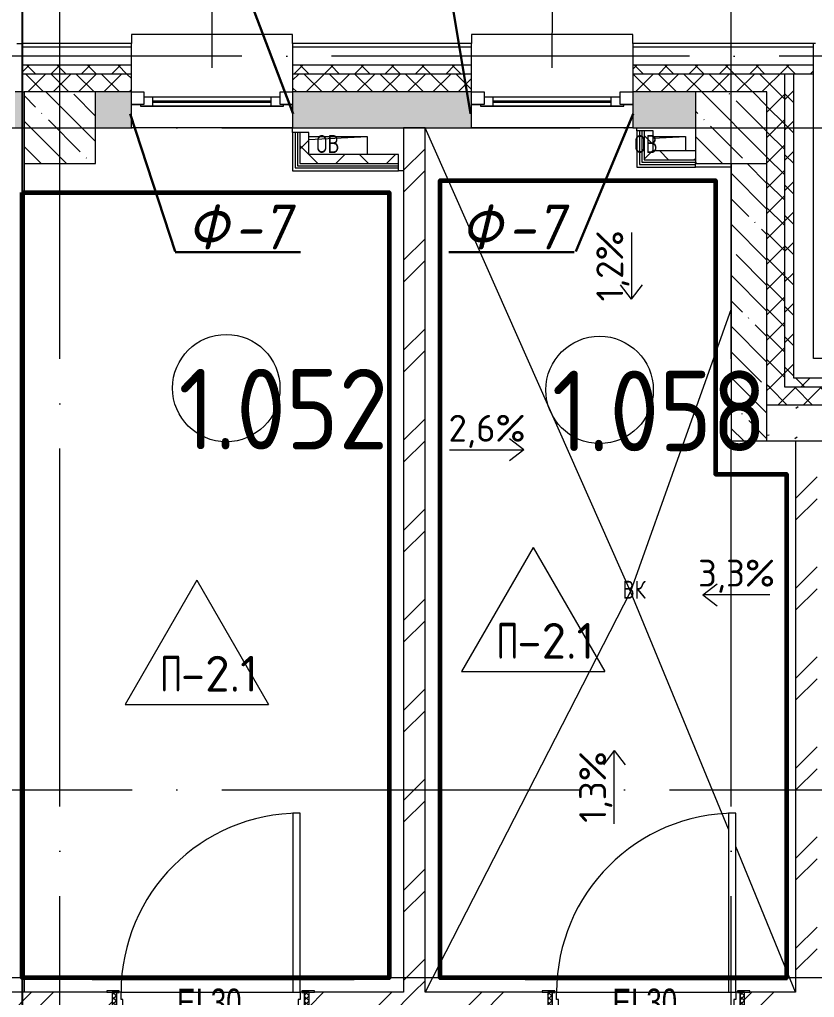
# Model space of a CAD drawing. Header units: millimetres. Extents: x -592259 to 288321, y -552984 to 293768.
# Drawn here: x 126113 to 130553, y 53516 to 58979 of the extents above; entities that cross this region are included whole.
import ezdxf

# ---------------------------------------------------------------- set-up
doc = ezdxf.new("R2010")
doc.units = ezdxf.units.MM
doc.linetypes.add('ADSK_Линия сетки', pattern=[2500, 2000, -250, 0, -250])
for name, color, linetype, lineweight in [('2)Фархверки', 40, 'Continuous', 30), ('4.1) Штук. 3 вып', 6, 'Continuous', 60), ('4.1.1) Штук.  швы3 вып.', 6, 'Continuous', 60), ('A-AREA-____-IDEN', 250, 'Continuous', 9), ('A-DETL-GENF-OTLN', 250, 'Continuous', 5), ('A-DOOR-____-IDEN', 250, 'Continuous', 9), ('A-DOOR-____-MCUT', 250, 'Continuous', 5), ('A-DOOR-____-OTLN', 250, 'Continuous', 5), ('A-DOOR-FRAM-MCUT', 250, 'Continuous', 5), ('A-DOOR-FRAM-OTLN', 250, 'Continuous', 5), ('A-FLOR-____-IDEN', 250, 'Continuous', 9), ('A-FLOR-____-OTLN', 250, 'Continuous', 9), ('A-GLAZ-____-IDEN', 250, 'Continuous', 9), ('A-GLAZ-____-MCUT', 250, 'Continuous', 9), ('A-GLAZ-____-OTLN', 250, 'Continuous', 5), ('A-WALL-____-MCUT', 250, 'Continuous', 13), ('A-WALL-____-OTLN', 250, 'Continuous', 9), ('A-WALL-____-PATT', 250, 'Continuous', 13), ('A-WALL-FNSH-MCUT', 250, 'Continuous', 13), ('G-____-____-DIMS', 250, 'Continuous', 9), ('I-WALL-____-OTLN', 250, 'Continuous', 9), ('S-COLS-____-MCUT', 250, 'Continuous', 25), ('S-COLS-____-OTLN', 250, 'Continuous', 9), ('S-GRID-____-OTLN', 250, 'Continuous', 9)]:
    doc.layers.add(name, color=color, linetype=linetype, lineweight=lineweight)
doc.styles.add('Arial Narrow', font='ARIALN.TTF', dxfattribs={"width": 0.9, "height": 150})
doc.styles.add('ISOCPEUR', font='isocpeur.ttf', dxfattribs={"width": 0.8, "height": 100})
doc.styles.add('ISOCPEUR_1', font='isocpeur.ttf', dxfattribs={"width": 0.9, "height": 250})
doc.styles.add('ISOCPEUR_2', font='isocpeur.ttf', dxfattribs={"height": 160})
doc.styles.add('ISOCPEUR_3', font='isocpeur.ttf', dxfattribs={"height": 250})
doc.styles.add('ISOCPEUR_I', font='isocpeui.ttf', dxfattribs={"width": 0.9, "height": 12.5})
pattern_1 = [(45, (12287.9, -0.0006), (-251.4472, 251.4472), []), (45, (12287.9, 381), (-251.4472, 251.4472), [])]
pattern_2 = [(50, (12287.9, -0.0006), (364.3679, -31.8783), [38.1, -419.1]), (355, (12287.9, -0.0006), (-70.4859, 382.1133), [30.48, -335.28]), (100.451, (12318.28, -2.66), (293.885, 350.2334), [32.38, -356.18]), (46.184, (12287.9, 101.6), (542.1585, -84.0858), [57.15, -628.65]), (96.636, (12333.1, 94.6), (474.805, 494.8554), [48.57, -534.27]), (351.184, (12287.9, 101.6), (474.8102, 494.85), [45.72, -502.92]), (21, (12338.7, 76.2), (303.2285, -204.53046), [38.1, -419.1]), (326, (12338.7, 76.2), (123.6039, 368.376), [30.48, -335.28]), (71.451, (12364, 59.16), (426.8341, 163.8427), [32.38, -356.18]), (37.5, (12287.91, -0.0006), (6.17665, 169.11015), [16.764, -314.452, 16.764, -323.596, -336.55]), (37.5, (12287.91, -0.0006), (6.17665, 169.11015), [-671.576, 16.764, -319.786]), (7.5, (12287.91, -0.0006), (133.63888, 200.3615), [16.764, -177.292, 16.764, -306.832, -128.27]), (7.5, (12287.91, -0.0006), (133.63888, 200.3615), [-517.652, 16.764, -111.506]), (327.5, (12174.63, -0.0006), (271.18182, -11.45836), [16.764, -110.236, 16.764, -379.476, -525.78]), (327.5, (12174.63, -0.0006), (271.18182, -11.45836), [-523.24, 16.764, -509.016]), (317.5, (12123.83, -0.0006), (296.2585, 50.85285), [16.764, -148.336, 16.764, -246.38, -373.38]), (317.5, (12123.83, -0.0006), (296.2585, 50.85285), [-428.244, 16.764, -356.616])]
pattern_3 = [(135, (12287.91, -0.0006), (-84.85281, -84.85281), []), (225, (12287.91, -0.0006), (84.85281, -84.85281), [])]
pattern_4 = [(45, (12287.91, -0.0006), (-70.71068, 70.71068), []), (135, (12287.91, -0.0006), (-70.71068, -70.71068), [])]
pattern_5 = [(45, (12287.91, -0.0006), (-141.42136, 141.42136), []), (135, (12287.91, -0.0006), (-141.42136, -141.42136), [])]

# ---------------------------------------------------------------- blocks, each defined once
blk = doc.blocks.new('Дверь_СКБ_1Ст_Внутренняя - Д-21л_1100x2100h_Пищеблок_Производственная часть-41855164-АР1_Маркировочный план 1 этажа С2и3')
at = {"layer": 'A-DOOR-____-OTLN'}
h = blk.add_hatch(dxfattribs=at)
h.set_pattern_fill('FP_12', color=256, style=0, pattern_type=2)
h.set_pattern_definition([(135, (1751.41, 124.685), (-14.14214, -14.14214), []), (225, (1751.41, 124.685), (14.14214, -14.14214), [])])
h.paths.add_polyline_path([(562.5, -60), (562.5, 60), (537.5, 60), (537.5, -60)])
at = {"layer": 'A-DOOR-FRAM-OTLN'}
h = blk.add_hatch(dxfattribs=at)
h.set_pattern_fill('FP_13', color=256, style=0, pattern_type=2)
h.set_pattern_definition([(45, (-371.384, 124.685), (-14.1421, 14.1421), []), (135, (-371.384, 124.685), (-14.1421, -14.1421), [])])
h.paths.add_polyline_path([(-512.5, -60), (-512.5, 60), (-537.5, 60), (-537.5, -60)])
at = {"layer": 'A-DOOR-____-MCUT'}
for p, q in [((512.5, 1060), (472.5, 1060)), ((472.5, 1060), (472.5, 60)), ((512.5, 60), (512.5, 1060)), ((472.5, 60), (512.5, 60))]:
    blk.add_line(p, q, dxfattribs=at)
at = {"layer": 'A-DOOR-____-OTLN'}
blk.add_arc((512.5, 60), 1000, 90, 180, dxfattribs=at)
at = {"layer": 'A-DOOR-FRAM-MCUT'}
for p, q in [((-497.5, 68), (-567.5, 68)), ((-567.5, 68), (-567.5, 60)), ((-567.5, 60), (-497.5, 60)), ((-512.5, 60), (-537.5, 60)), ((-537.5, 60), (-537.5, -60)), ((-487.5, 60), (-512.5, 60)), ((-512.5, 60), (-512.5, -20)), ((-512.5, -60), (-512.5, 60)), ((-497.5, 60), (-512.5, 60)), ((-512.5, 60), (-512.5, 59)), ((-512.5, 59), (-497.5, 59)), ((-497.5, 60), (-497.5, 68)), ((-497.5, 59), (-497.5, 60)), ((-487.5, 20), (-487.5, 60)), ((512.5, 60), (512.5, 20)), ((537.5, 60), (512.5, 60)), ((592.5, 68), (522.5, 68)), ((522.5, 68), (522.5, 60)), ((537.5, 60), (522.5, 60)), ((522.5, 60), (522.5, 59)), ((522.5, 60), (592.5, 60)), ((522.5, 59), (537.5, 59)), ((537.5, -20), (537.5, 60)), ((562.5, 60), (537.5, 60)), ((537.5, 60), (537.5, -60)), ((537.5, 59), (537.5, 60)), ((562.5, -60), (562.5, 60)), ((592.5, 60), (592.5, 68)), ((-477.5, 20), (-487.5, 20)), ((-477.5, -20), (-477.5, 20)), ((512.5, 20), (502.5, 20)), ((502.5, 20), (502.5, -20)), ((-512.5, -20), (-477.5, -20)), ((-497.5, -20), (-512.5, -20)), ((-512.5, -20), (-512.5, -60)), ((-497.5, -60), (-497.5, -20)), ((502.5, -20), (537.5, -20)), ((537.5, -20), (522.5, -20)), ((522.5, -20), (522.5, -60)), ((537.5, -60), (537.5, -20)), ((-497.5, -60), (-567.5, -60)), ((-567.5, -60), (-567.5, -68)), ((-567.5, -68), (-497.5, -68)), ((-537.5, -60), (-512.5, -60)), ((-512.5, -60), (-497.5, -60)), ((-497.5, -68), (-497.5, -60)), ((522.5, -60), (537.5, -60)), ((592.5, -60), (522.5, -60)), ((522.5, -60), (522.5, -68)), ((522.5, -68), (592.5, -68)), ((537.5, -60), (562.5, -60)), ((592.5, -68), (592.5, -60))]:
    blk.add_line(p, q, dxfattribs=at)
blk = doc.blocks.new('Окно_СКБ_1Ст1 - 120_Окно_СКБ_1Ст_900_ОК6Л-29019250-АР1_Маркировочный план 1 этажа С2и3')
at = {"layer": 'A-GLAZ-____-MCUT'}
for p, q in [((-450, -195), (-450, -125)), ((-450, -125), (-380, -125)), ((-380, -125), (-380, -195)), ((380, -155), (-380, -155)), ((-380, -155), (-380, -195)), ((-330, -205), (-330, -155)), ((330, -205), (330, -155)), ((380, -195), (380, -125)), ((380, -125), (450, -125)), ((380, -195), (380, -155)), ((450, -125), (450, -195)), ((-380, -195), (-450, -195)), ((-380, -195), (-400, -195)), ((-400, -195), (-400, -205)), ((-400, -205), (400, -205)), ((400, -205), (-400, -205)), ((450, -195), (380, -195)), ((400, -195), (380, -195)), ((400, -205), (400, -195))]:
    blk.add_line(p, q, dxfattribs=at)
at = {"layer": 'A-GLAZ-____-MCUT', "lineweight": 5}
for p, q in [((-330, -175), (330, -175)), ((330, -185), (-330, -185))]:
    blk.add_line(p, q, dxfattribs=at)
at = {"layer": 'A-GLAZ-____-OTLN'}
for p, q in [((-450, -195), (-400, -195)), ((400, -195), (450, -195))]:
    blk.add_line(p, q, dxfattribs=at)
blk = doc.blocks.new('WNW_Отлив1 - Отлив_металлический 2-28596055-АР1_Маркировочный план 1 этажа С2и3')
at = {"layer": 'A-GLAZ-____-OTLN'}
for p, q in [((450, 320), (-450, 320)), ((-450, 320), (-450, 270)), ((450, 270), (450, 320))]:
    blk.add_line(p, q, dxfattribs=at)
blk = doc.blocks.new('BSC_Колонна _Прямоугольная - 400x400-V56-АР1_Маркировочный план 1 этажа С2и3')
at = {"layer": 'S-COLS-____-OTLN', "lineweight": 5}
h = blk.add_hatch(dxfattribs=at)
h.set_pattern_fill('FP_90', color=256, style=0, pattern_type=2)
h.set_pattern_definition([(135, (-114049.98, -58375), (-142.56192, -142.56192), []), (135, (-113907.42, -58375), (-142.56192, -142.56192), [252.016, -50.403, 3.353, -47.05])])
h.paths.add_polyline_path([(200, -200), (200, 200), (-200, 200), (-200, -200), (-61.5, -200)])
at = {"layer": 'S-COLS-____-MCUT', "lineweight": 5}
for p, q in [((200, 200), (-200, 200)), ((-200, 200), (-200, -200)), ((200, -200), (200, 200)), ((-200, -200), (200, -200))]:
    blk.add_line(p, q, dxfattribs=at)
blk = doc.blocks.new('BSC_Колонна _Прямоугольная - 400x400-V58-АР1_Маркировочный план 1 этажа С2и3')
at = {"layer": 'S-COLS-____-OTLN', "lineweight": 5}
h = blk.add_hatch(dxfattribs=at)
h.set_pattern_fill('FP_93', color=256, style=0, pattern_type=2)
h.set_pattern_definition([(135, (-117799.98, -58375), (-142.56192, -142.56192), []), (135, (-117657.42, -58375), (-142.56192, -142.56192), [252.016, -50.403, 3.353, -47.05])])
h.paths.add_polyline_path([(0, -200), (200, -200), (200, 200), (-200, 200), (-200, -200)])
at = {"layer": 'S-COLS-____-MCUT', "lineweight": 5}
for p, q in [((200, 200), (-200, 200)), ((-200, 200), (-200, -200)), ((200, -200), (200, 200)), ((-200, -200), (200, -200))]:
    blk.add_line(p, q, dxfattribs=at)
blk = doc.blocks.new('_Wn_-As_OpeningMEP_floor__Rectangular - _Wn_-As_OpeningMEP_floor__Rectangular-34851648-АР1_Маркировочный план 1 этажа С2и3')
at = {"layer": 'A-DETL-GENF-OTLN', "lineweight": 5}
blk.add_line((-101.9, 83.8), (225, 100), dxfattribs=at)
blk = doc.blocks.new('_Wn_-As_OpeningMEP_floor__Rectangular - _Wn_-As_OpeningMEP_floor__Rectangular-V71-АР1_Маркировочный план 1 этажа С2и3')
at = {"layer": 'A-DETL-GENF-OTLN', "lineweight": 5}
blk.add_line((44.3, 91), (225, 100), dxfattribs=at)
blk = doc.blocks.new('AAR_СКБ_Марка_Помещения_мал - Номер-28977439-АР1_Маркировочный план 1 этажа С2и3')
at = {"layer": 'A-AREA-____-IDEN'}
blk.add_circle((-0.028, 0), 3, dxfattribs=at)
blk = doc.blocks.new('AAR_СКБ_Марка_Перекрытия - Марка пола-17325028-АР1_Маркировочный план 1 этажа С2и3')
at = {"layer": 'A-FLOR-____-IDEN'}
for p, q in [((0, 6.932), (-4.002, 0)), ((0, 6.932), (4.002, 0)), ((-4.002, 0), (4.002, 0))]:
    blk.add_line(p, q, dxfattribs=at)

msp = doc.modelspace()

# ---------------------------------------------------------------- hatches: boundary and pattern name
at = {"layer": 'A-WALL-____-PATT', "lineweight": 15, "true_color": 0x000000}
h = msp.add_hatch(dxfattribs=at)
h.set_pattern_fill('FP_53', color=18, style=0, pattern_type=2)
h.set_pattern_definition(pattern_3)
h.paths.add_polyline_path([(130387.9144, 58675), (130547.9144, 58675), (130547.598, 58725), (129537.9138, 58725), (129537.9138, 58675), (130287.9144, 58675)])
h.paths.add_polyline_path([(128637.9138, 58675), (128637.9138, 58725), (127637.9138, 58725), (127637.9138, 58675)])
h.paths.add_polyline_path([(126737.9138, 58675), (126737.9138, 58725), (126127.8919, 58725), (126127.8919, 58675), (126276.3634, 58675)])
h = msp.add_hatch(dxfattribs=at)
h.set_pattern_fill('FP_52', color=18, style=0, pattern_type=2)
h.set_pattern_definition(pattern_4)
h.paths.add_polyline_path([(130087.9138, 58575), (130287.9144, 58575), (130287.9144, 58675), (129537.9138, 58675), (129537.9138, 58575), (129887.8919, 58575)])
h.paths.add_polyline_path([(128377.9138, 58575), (128637.9138, 58575), (128637.9138, 58675), (127637.9138, 58675), (127637.9138, 58575), (128326.7966, 58575)])
h.paths.add_polyline_path([(126137.8919, 58575), (126737.9138, 58575), (126737.9138, 58675), (126127.8919, 58675), (126127.8919, 58575)])
h = msp.add_hatch(dxfattribs=at)
h.set_pattern_fill('FP_52', color=18, style=0, pattern_type=2)
h.set_pattern_definition(pattern_4)
h.paths.add_polyline_path([(130387.9144, 56925), (130387.9144, 58675), (130287.9144, 58675), (130287.9144, 56925), (130382.5347, 56925)])
h = msp.add_hatch(dxfattribs=at)
h.set_pattern_fill('FP_53', color=18, style=0, pattern_type=2)
h.set_pattern_definition(pattern_3)
h.paths.add_polyline_path([(130437.9144, 56975), (130437.9144, 58675), (130387.9144, 58675), (130387.9144, 56975), (130396.0225, 56975)])
h = msp.add_hatch(dxfattribs=at)
h.set_pattern_fill('FP_3', color=18, style=0, pattern_type=2)
h.set_pattern_definition(pattern_2)
h.paths.add_polyline_path([(122175.4969, 58375), (122787.9138, 58375), (122787.9138, 58575), (121387.9597, 58575), (121387.9597, 58375), (122128.1307, 58375)])
h.paths.add_polyline_path([(129561.6633, 58375), (129887.8919, 58375), (129887.8919, 58575), (129537.9138, 58575), (129537.9138, 58375)])
h.paths.add_polyline_path([(128637.9138, 58375), (128637.9138, 58575), (127637.9138, 58575), (127637.9138, 58375), (128501.4527, 58375)])
h.paths.add_polyline_path([(123713.7511, 58375), (124687.9138, 58375), (124687.9138, 58575), (123687.9138, 58575), (123687.9138, 58375)])
h.paths.add_polyline_path([(126737.9138, 58375), (126737.9138, 58575), (126537.8919, 58574.9994), (126537.8919, 58375)])
h.paths.add_polyline_path([(126087.8919, 58375), (126137.8919, 58375), (126137.892, 58574.9994), (126087.8919, 58574.9994)])
h.paths.add_polyline_path([(125687.8919, 58375), (125687.8895, 58574.9994), (125587.9138, 58575), (125587.9138, 58375), (125592.8856, 58375)])
h = msp.add_hatch(dxfattribs=at)
h.set_pattern_fill('FP_83', color=18, style=0, pattern_type=2)
h.set_pattern_definition(pattern_5)
h.paths.add_polyline_path([(127677.9138, 58175), (127727.9138, 58175), (127727.9138, 58349), (127677.9138, 58349), (127677.9138, 58225)])
h = msp.add_hatch(dxfattribs=at)
h.set_pattern_fill('FP_4', color=18, style=0, pattern_type=2)
h.set_pattern_definition(pattern_1)
h.paths.add_polyline_path([(128257.9138, 53545), (128377.9138, 53545.3293), (128377.9138, 58375), (128257.9138, 58375), (128257.9138, 54704.1186)])
h = msp.add_hatch(dxfattribs=at)
h.set_pattern_fill('FP_83', color=18, style=0, pattern_type=2)
h.set_pattern_definition(pattern_5)
h.paths.add_polyline_path([(129651.6638, 58194.9994), (129651.6638, 58357.5), (129601.6638, 58357.5), (129601.6638, 58194.9994)])
h = msp.add_hatch(dxfattribs=at)
h.set_pattern_fill('FP_83', color=18, style=0, pattern_type=2)
h.set_pattern_definition(pattern_5)
h.paths.add_polyline_path([(129842.4445, 58194.9994), (129887.8919, 58194.9994), (129887.8919, 58244.9994), (129651.6638, 58244.9994), (129651.6638, 58194.9994), (129693.7521, 58194.9994)])
h = msp.add_hatch(dxfattribs=at)
h.set_pattern_fill('FP_83', color=18, style=0, pattern_type=2)
h.set_pattern_definition(pattern_5)
h.paths.add_polyline_path([(128084.4695, 58175), (128228.9138, 58175), (128228.9138, 58225), (127727.9138, 58225), (127727.9138, 58175)])
h = msp.add_hatch(dxfattribs=at)
h.set_pattern_fill('FP_1', color=18, style=0, pattern_type=2)
h.set_pattern_definition([(135, (12287.91, -0.0006), (-142.5612, -142.5612), []), (135, (12430.48, -0.0006), (-142.5612, -142.5612), [252.016, -50.403, 3.353, -47.05])])
h.paths.add_polyline_path([(130124.7272, 56625), (130287.9144, 56625), (130287.8919, 58174.9994), (130087.9144, 58174.9994), (130087.9144, 56625)])
h = msp.add_hatch(dxfattribs=at)
h.set_pattern_fill('FP_53', color=18, style=0, pattern_type=2)
h.set_pattern_definition(pattern_3)
h.paths.add_polyline_path([(134136.5134, 56925), (134137.9839, 56925), (134137.9839, 56975), (132322.9138, 56975), (132322.9138, 56925), (134027.9839, 56925)])
h.paths.add_polyline_path([(130387.9144, 56925), (130822.9138, 56925), (130822.9138, 56975), (130387.9144, 56975)])
h = msp.add_hatch(dxfattribs=at)
h.set_pattern_fill('FP_52', color=18, style=0, pattern_type=2)
h.set_pattern_definition(pattern_4)
h.paths.add_polyline_path([(134017.9839, 56825), (134187.9839, 56825), (134187.9839, 56925), (132322.9138, 56925), (132322.9138, 56825), (133111.1409, 56825)])
h.paths.add_polyline_path([(130718.9688, 56825), (130822.9138, 56825), (130822.9138, 56925), (130287.9144, 56925), (130287.9144, 56825), (130377.2299, 56825)])
h = msp.add_hatch(dxfattribs=at)
h.set_pattern_fill('FP_3', color=18, style=0, pattern_type=2)
h.set_pattern_definition(pattern_2)
h.paths.add_polyline_path([(130333.3319, 56625), (130822.9138, 56625), (130822.9138, 56817), (130792.9138, 56817), (130792.9138, 56825), (130287.9144, 56825), (130287.9144, 56625)])
h.paths.add_polyline_path([(133578.358, 56625), (134287.9134, 56625.0523), (134287.9134, 56825), (132352.9138, 56825), (132352.9138, 56817), (132322.9138, 56817), (132322.9138, 56625), (133307.9134, 56625)])
h = msp.add_hatch(dxfattribs=at)
h.set_pattern_fill('FP_4', color=18, style=0, pattern_type=2)
h.set_pattern_definition(pattern_1)
h.paths.add_polyline_path([(130495.9061, 53425), (130567.9134, 53425), (130567.9134, 56625), (130447.9134, 56625), (130447.9134, 53425), (130482.603, 53425)])
h = msp.add_hatch(dxfattribs=at)
h.set_pattern_fill('FP_4', color=18, style=0, pattern_type=2)
h.set_pattern_definition(pattern_1)
h.paths.add_polyline_path([(123132.4448, 53425), (124629.9144, 53425), (124629.9144, 53545), (123064.6333, 53545), (123064.6333, 53425), (123094.6333, 53425)])
h.paths.add_polyline_path([(114753.3924, 53425), (116547.2934, 53425), (116547.2934, 53545), (114023.1438, 53545), (114023.1438, 53425), (114567.639, 53425)])
h.paths.add_polyline_path([(112923.1438, 53425), (112923.1438, 53545), (111807.8926, 53544.9832), (111807.9138, 53425), (112893.1438, 53425)])
h.paths.add_polyline_path([(117849.8362, 53425), (119220.9964, 53425), (119220.9964, 53545), (117647.2934, 53545), (117647.2934, 53425), (117787.8193, 53425)])
h.paths.add_polyline_path([(120350.9964, 53425), (121964.6333, 53425), (121964.6333, 53545), (120320.9964, 53545), (120320.9964, 53425), (120349.7178, 53425)])
h.paths.add_polyline_path([(125759.9144, 53425), (126629.9138, 53425), (126629.9138, 53545), (125729.9144, 53545), (125729.9144, 53425)])
h.paths.add_polyline_path([(130447.9134, 53425), (130447.9134, 53545), (130162.9138, 53545), (130162.9138, 53425), (130377.2299, 53425)])
h.paths.add_polyline_path([(128377.9138, 53425), (129062.9138, 53425), (129062.9138, 53545), (127729.9138, 53545), (127729.9138, 53425), (128318.092, 53425)])

# ---------------------------------------------------------------- linework, layer by layer
at = {"color": 1}
msp.add_lwpolyline([(173774.1788, 68376.857), (126127.8919, 68376.857), (126127.8919, -4557.0324), (173774.1788, -4557.0324)], close=True, dxfattribs=at)
at = {"layer": '2)Фархверки'}
for p, q in [((127641.2112, 58452.4809), (127346.4996, 59228.8648)), ((128631.28, 58452.5406), (128502.8254, 59228.8648)), ((126731.28, 58452.5406), (126982.9127, 57682.9786)), ((129541.2112, 58452.4809), (129220.0785, 57682.9786)), ((127682.9127, 57680.3348), (126982.9127, 57680.3348)), ((129210.9382, 57680.3348), (128510.9382, 57680.3348))]:
    msp.add_line(p, q, dxfattribs=at)
at = {"layer": '4.1) Штук. 3 вып'}
for points in [[(130000.8852, 53625), (128461.9559, 53625), (128461.9559, 58080.8211), (130000.8852, 58080.8211), (130000.8852, 56439.4334), (130396.6739, 56439.4334), (130396.6739, 53625)], [(126127.8919, 58012.3568), (128176.5311, 58012.3568), (128176.5311, 53625), (126127.8919, 53625)]]:
    msp.add_lwpolyline(points, close=True, dxfattribs=at)
at = {"layer": '4.1.1) Штук.  швы3 вып.'}
for points in [[(128461.9559, 58080.8211), (130000.8852, 58080.8211)], [(126127.8919, 58012.3568), (128176.5311, 58012.3568)], [(130087.9138, 56439.4334), (130396.6739, 56439.4334)], [(126518.4682, 53625), (127981.2921, 53625)], [(128937.8903, 53625), (130400.7142, 53625)]]:
    msp.add_lwpolyline(points, dxfattribs=at)
at = {"layer": 'A-FLOR-____-OTLN', "color": 18, "lineweight": 5, "true_color": 0x000000}
for p, q in [((127637.9138, 58349), (127637.9138, 58375)), ((129561.6633, 58357.5), (129561.6633, 58375)), ((127727.9138, 58325.0006), (128054.8425, 58325.0006)), ((128054.8425, 58325.0006), (128054.8425, 58225)), ((129651.6638, 58325.0006), (129832.32, 58325.0006)), ((129832.32, 58325.0006), (129832.32, 58244.9994)), ((126137.8919, 58174.9994), (126137.8919, 53545)), ((128257.9138, 58135), (128228.9138, 58135)), ((130087.9138, 58154.9994), (129887.8919, 58154.9994))]:
    msp.add_line(p, q, dxfattribs=at)
at = {"layer": 'A-FLOR-____-OTLN', "color": 18, "true_color": 0x000000}
for p, q in [((129526.2633, 55783.2715), (128377.9138, 58375)), ((130087.9138, 57362.6625), (129526.2633, 55783.2715)), ((129526.2633, 55783.2715), (128377.9138, 53545)), ((130072.9138, 54455.7043), (129526.2633, 55783.2715)), ((130447.9134, 53545), (130112.9138, 54358.5624))]:
    msp.add_line(p, q, dxfattribs=at)
at = {"layer": 'A-GLAZ-____-IDEN', "color": 18, "lineweight": 15, "true_color": 0x000000}
for p, q in [((127187.9138, 58710), (127192.4156, 59741.086)), ((129087.9138, 58710), (129092.4156, 59741.086))]:
    msp.add_line(p, q, dxfattribs=at)
at = {"layer": 'A-WALL-____-MCUT', "color": 18, "lineweight": 15, "true_color": 0x000000}
for p, q in [((130547.9144, 58725), (130547.9144, 58845)), ((126127.8919, 58825), (126127.8919, 58725)), ((126737.9138, 58825), (126127.8919, 58825)), ((126737.9138, 58725), (126737.9138, 58825)), ((127637.9138, 58825), (127637.9138, 58725)), ((128637.9138, 58825), (127637.9138, 58825)), ((128637.9138, 58725), (128637.9138, 58825)), ((129537.9138, 58825), (129537.9138, 58725)), ((130547.9144, 58825), (129537.9138, 58825)), ((126127.8919, 58725), (126127.8919, 58675)), ((126737.9138, 58725), (126127.8919, 58725)), ((126737.9138, 58675), (126737.9138, 58725)), ((127637.9138, 58725), (127637.9138, 58675)), ((128637.9138, 58725), (127637.9138, 58725)), ((128637.9138, 58675), (128637.9138, 58725)), ((129537.9138, 58725), (129537.9138, 58675)), ((130547.9144, 58725), (129537.9138, 58725)), ((130547.9144, 58675), (130547.9144, 58725)), ((126127.8919, 58675), (126127.8919, 58575)), ((126737.9138, 58675), (126127.8919, 58675)), ((126737.9138, 58575), (126737.9138, 58675)), ((127637.9138, 58675), (127637.9138, 58575)), ((128637.9138, 58675), (127637.9138, 58675)), ((128637.9138, 58575), (128637.9138, 58675)), ((129537.9138, 58675), (129537.9138, 58575)), ((130547.9144, 58675), (129537.9138, 58675)), ((130387.9144, 56925), (130387.9144, 58675)), ((130437.9144, 56975), (130437.9144, 58675)), ((130547.9144, 57085), (130547.9144, 58675)), ((126127.8919, 58575), (126087.8919, 58575)), ((126127.8919, 58575), (126137.8919, 58575)), ((126737.9138, 58575), (126537.8919, 58575)), ((126737.9138, 58375), (126737.9138, 58575)), ((127637.9138, 58575), (127637.9138, 58375)), ((128637.9138, 58575), (127637.9138, 58575)), ((128637.9138, 58375), (128637.9138, 58575)), ((129537.9138, 58575), (129537.9138, 58375)), ((129887.8919, 58575), (129537.9138, 58575)), ((126087.8919, 58375), (126137.8919, 58375)), ((126537.8919, 58375), (126737.9138, 58375)), ((127637.9138, 58375), (128257.9138, 58375)), ((127652.9138, 58349), (127637.9138, 58349)), ((127637.9138, 58349), (127637.9138, 58135)), ((127652.9138, 58349), (127652.9138, 58150)), ((127665.4138, 58349), (127665.4138, 58162.5)), ((127727.9138, 58349), (127677.9138, 58349)), ((127677.9138, 58349), (127677.9138, 58175)), ((127727.9138, 58225), (127727.9138, 58349)), ((128257.9138, 58375), (128257.9138, 53545)), ((128377.9138, 58375), (128257.9138, 58375)), ((128377.9138, 53545), (128377.9138, 58375)), ((128377.9138, 58375), (128637.9138, 58375)), ((129537.9138, 58375), (129887.8919, 58375)), ((129576.6638, 58357.5), (129561.6638, 58357.5)), ((129561.6638, 58357.5), (129561.6638, 58154.9994)), ((129576.6638, 58357.5), (129576.6638, 58169.9994)), ((129589.1638, 58357.5), (129589.1638, 58182.4994)), ((129651.6638, 58357.5), (129601.6638, 58357.5)), ((129601.6638, 58357.5), (129601.6638, 58194.9994)), ((129651.6638, 58244.9994), (129651.6638, 58357.5)), ((129887.8919, 58244.9994), (129651.6638, 58244.9994)), ((128228.9138, 58225), (127727.9138, 58225)), ((128228.9138, 58175), (128228.9138, 58225)), ((129601.6638, 58194.9994), (129887.8919, 58194.9994)), ((127637.9138, 58135), (128228.9138, 58135)), ((127652.9138, 58150), (128228.9138, 58150)), ((127665.4138, 58162.5), (128228.9138, 58162.5)), ((127677.9138, 58175), (128228.9138, 58175)), ((128228.9138, 58135), (128228.9138, 58150)), ((129561.6638, 58154.9994), (129887.8919, 58154.9994)), ((129576.6638, 58169.9994), (129887.8919, 58169.9994)), ((129589.1638, 58182.4994), (129887.8919, 58182.4994)), ((129887.8919, 58154.9994), (129887.8919, 58169.9994)), ((130087.9144, 58174.9994), (130087.9144, 56625)), ((130287.9144, 56625), (130287.9144, 58174.9994)), ((130822.9138, 57085), (130547.9144, 57085)), ((130822.9138, 56975), (130437.9144, 56975)), ((130822.9138, 56925), (130387.9144, 56925)), ((130792.9138, 56825), (130287.9144, 56825)), ((130087.9144, 56625), (130287.9144, 56625)), ((130287.9144, 56625), (130822.9138, 56625)), ((130447.9134, 56625), (130447.9134, 53545)), ((126599.9138, 53545), (125947.9144, 53545)), ((128257.9138, 53545), (127759.9138, 53545)), ((129032.9138, 53545), (128377.9138, 53545)), ((130447.9134, 53545), (130192.9138, 53545))]:
    msp.add_line(p, q, dxfattribs=at)
at = {"layer": 'A-WALL-____-OTLN', "color": 18, "lineweight": 5, "true_color": 0x000000}
msp.add_line((126097.8919, 58845), (126127.8919, 58845), dxfattribs=at)
at = {"layer": 'A-WALL-FNSH-MCUT', "lineweight": 15}
for p, q in [((126737.9138, 58845), (126127.8919, 58845)), ((126127.8919, 58845), (126127.8919, 58825)), ((126737.9138, 58825), (126737.9138, 58845)), ((128637.9138, 58845), (127637.9138, 58845)), ((127637.9138, 58845), (127637.9138, 58825)), ((128637.9138, 58825), (128637.9138, 58845)), ((130557.9144, 58845), (129537.9138, 58845)), ((129537.9138, 58845), (129537.9138, 58825)), ((127677.9138, 58349), (127652.9138, 58349)), ((129601.6638, 58357.5), (129576.6638, 58357.5)), ((128228.9138, 58150), (128228.9138, 58175)), ((129887.8919, 58169.9994), (129887.8919, 58174.9994))]:
    msp.add_line(p, q, dxfattribs=at)
at = {"layer": 'G-____-____-DIMS', "color": 18, "true_color": 0x000000}
for p, q in [((129530.782, 57789.2196), (129530.782, 57416.7354)), ((129530.782, 57416.7354), (129469.3958, 57496.7354)), ((129530.782, 57416.7354), (129592.1681, 57496.7354)), ((128929.9975, 56574.9686), (128849.9975, 56636.3548)), ((128515.2266, 56574.9686), (128929.9975, 56574.9686)), ((128929.9975, 56574.9686), (128849.9975, 56513.5825)), ((129928.8422, 55765.468), (130008.8422, 55826.8541)), ((129928.8422, 55765.468), (130008.8422, 55704.0818)), ((130303.4871, 55765.468), (129928.8422, 55765.468)), ((129435.1137, 54895.8417), (129373.7276, 54815.8417)), ((129435.1137, 54895.8417), (129496.4999, 54815.8417)), ((129435.1137, 54484.9851), (129435.1137, 54895.8417))]:
    msp.add_line(p, q, dxfattribs=at)
at = {"layer": 'I-WALL-____-OTLN', "color": 18, "lineweight": 15, "true_color": 0x000000}
for p, q in [((127637.9138, 58375), (126737.9138, 58375)), ((129537.9138, 58375), (128637.9138, 58375)), ((126679.9138, 53545), (127639.9138, 53545)), ((129112.9138, 53545), (130072.9138, 53545))]:
    msp.add_line(p, q, dxfattribs=at)
at = {"layer": 'S-GRID-____-OTLN', "color": 18, "linetype": 'ADSK_Линия сетки', "true_color": 0x000000}
for p, q in [((130087.9138, -2919.5356), (130087.9138, 61063.6538)), ((126337.9138, -2919.5356), (126337.9138, 59793.6538)), ((167356.8279, 58775), (111607.9138, 58775)), ((77240.3519, 58375), (168626.8279, 58375)), ((77240.3519, 54675), (168626.8279, 54675)), ((168626.8279, 53625), (111607.9138, 53625))]:
    msp.add_line(p, q, dxfattribs=at)

# ---------------------------------------------------------------- block references
at = {"layer": 'A-AREA-____-IDEN', "color": 18, "true_color": 0x000000, "xscale": 99.99999999999993, "yscale": 99.99999999999993, "zscale": 99.99999999999993}
for p in [(127270.2787, 56920.3002), (129355.5647, 56910.3002)]:
    msp.add_blockref('AAR_СКБ_Марка_Помещения_мал - Номер-28977439-АР1_Маркировочный план 1 этажа С2и3', p, dxfattribs=at)
at = {"layer": 'A-DOOR-____-OTLN', "color": 18, "true_color": 0x000000}
for p in [(127167.4138, 53485), (129600.4138, 53485)]:
    msp.add_blockref('Дверь_СКБ_1Ст_Внутренняя - Д-21л_1100x2100h_Пищеблок_Производственная часть-41855164-АР1_Маркировочный план 1 этажа С2и3', p, dxfattribs=at)
at = {"layer": 'A-FLOR-____-IDEN', "color": 18, "true_color": 0x000000, "xscale": 99.99999999999993, "yscale": 99.99999999999993, "zscale": 99.99999999999993}
for p in [(128982.1533, 55336.6961), (127102.9141, 55153.1705)]:
    msp.add_blockref('AAR_СКБ_Марка_Перекрытия - Марка пола-17325028-АР1_Маркировочный план 1 этажа С2и3', p, dxfattribs=at)
at = {"layer": 'A-GLAZ-____-OTLN', "color": 18, "lineweight": 15, "true_color": 0x000000}
for p in [(127187.9138, 58575), (129087.9138, 58575)]:
    msp.add_blockref('WNW_Отлив1 - Отлив_металлический 2-28596055-АР1_Маркировочный план 1 этажа С2и3', p, dxfattribs=at)
at = {"layer": 'A-GLAZ-____-OTLN', "color": 18, "true_color": 0x000000}
for name, p in [('Окно_СКБ_1Ст1 - 120_Окно_СКБ_1Ст_900_ОК6Л-29019250-АР1_Маркировочный план 1 этажа С2и3', (127187.9138, 58700)), ('Окно_СКБ_1Ст1 - 120_Окно_СКБ_1Ст_900_ОК6Л-29019250-АР1_Маркировочный план 1 этажа С2и3', (129087.9138, 58700)), ('_Wn_-As_OpeningMEP_floor__Rectangular - _Wn_-As_OpeningMEP_floor__Rectangular-34851648-АР1_Маркировочный план 1 этажа С2и3', (127829.8425, 58225.0003)), ('_Wn_-As_OpeningMEP_floor__Rectangular - _Wn_-As_OpeningMEP_floor__Rectangular-V71-АР1_Маркировочный план 1 этажа С2и3', (129607.32, 58225.0003))]:
    msp.add_blockref(name, p, dxfattribs=at)
at = {"layer": 'S-COLS-____-OTLN', "color": 18, "lineweight": 5, "true_color": 0x000000}
for name, p in [('BSC_Колонна _Прямоугольная - 400x400-V56-АР1_Маркировочный план 1 этажа С2и3', (126337.8919, 58374.9994)), ('BSC_Колонна _Прямоугольная - 400x400-V58-АР1_Маркировочный план 1 этажа С2и3', (130087.8919, 58374.9994))]:
    msp.add_blockref(name, p, dxfattribs=at)

# ---------------------------------------------------------------- texts
at = {"layer": '2)Фархверки', "attachment_point": 1}
for s, insert, char_height, width, style in [('ОВ', (127769.8636, 58333.9557), 100, 160.3375, 'ISOCPEUR'), ('ОВ', (129547.3411, 58333.9557), 100, 160.3375, 'ISOCPEUR'), ('\\fISOCPEUR|b0|i1|c204|p34|;Ф', (127049.8109, 57945.4703), 250, 312.658125, 'ISOCPEUR_I'), ('-7', (127307.7797, 57945.4703), 250, 448.945, 'ISOCPEUR_I'), ('\\fISOCPEUR|b0|i1|c204|p34|;Ф', (128577.8364, 57945.4703), 250, 312.658125, 'ISOCPEUR_I'), ('-7', (128835.8051, 57945.4703), 250, 448.945, 'ISOCPEUR_I'), ('ВК', (129481.5521, 55843.7078), 100, 160.3375, 'ISOCPEUR')]:
    msp.add_mtext(s, dxfattribs=dict(at, insert=insert, char_height=char_height, width=width, style=style))
at = {"layer": 'A-AREA-____-IDEN', "color": 18, "true_color": 0x000000, "char_height": 450, "width": 609.2825, "attachment_point": 1, "style": 'ISOCPEUR_1'}
for s, insert in [('1.052', (127000.7783, 57027.7857)), ('1.058', (129086.0643, 57017.7857))]:
    msp.add_mtext(s, dxfattribs=dict(at, insert=insert))
at = {"layer": 'A-DOOR-____-IDEN', "color": 18, "true_color": 0x000000, "char_height": 150, "width": 447.341625, "attachment_point": 1, "style": 'Arial Narrow'}
for insert in [(126991.8064, 53565.1485), (129424.8064, 53565.1485)]:
    msp.add_mtext('EI 30', dxfattribs=dict(at, insert=insert))
at = {"layer": 'A-FLOR-____-IDEN', "color": 18, "true_color": 0x000000, "char_height": 200, "attachment_point": 1, "style": 'ISOCPEUR_2'}
for s, insert, width in [('\\fISOCPEUR|b0|i0|c204|p34|;\\W.7;П', (128776.9183, 55608.0819), 140.295312), ('-2.1', (128892.6736, 55608.0819), 381.60325), ('\\fISOCPEUR|b0|i0|c204|p34|;\\W.7;П', (126897.6792, 55424.5563), 140.295312), ('-2.1', (127013.4344, 55424.5563), 381.60325)]:
    msp.add_mtext(s, dxfattribs=dict(at, insert=insert, width=width))
at = {"layer": 'G-____-____-DIMS', "color": 18, "true_color": 0x000000, "char_height": 150, "width": 476.8756, "attachment_point": 1, "rotation": 90, "line_spacing_factor": 1.149209, "style": 'ISOCPEUR_3'}
for s, insert in [('1,2%', (129334.8136, 57404.2793)), ('1,3%', (129239.1454, 54491.7153))]:
    msp.add_mtext(s, dxfattribs=dict(at, insert=insert))
at = {"layer": 'G-____-____-DIMS', "color": 18, "true_color": 0x000000, "char_height": 150, "width": 512.730909, "attachment_point": 1, "line_spacing_factor": 1.149209, "style": 'ISOCPEUR_3'}
for s, insert in [('2,6%', (128508.9742, 56770.937)), ('3,3%', (129902.5268, 55961.4363))]:
    msp.add_mtext(s, dxfattribs=dict(at, insert=insert))

doc.saveas('drawing.dxf')
